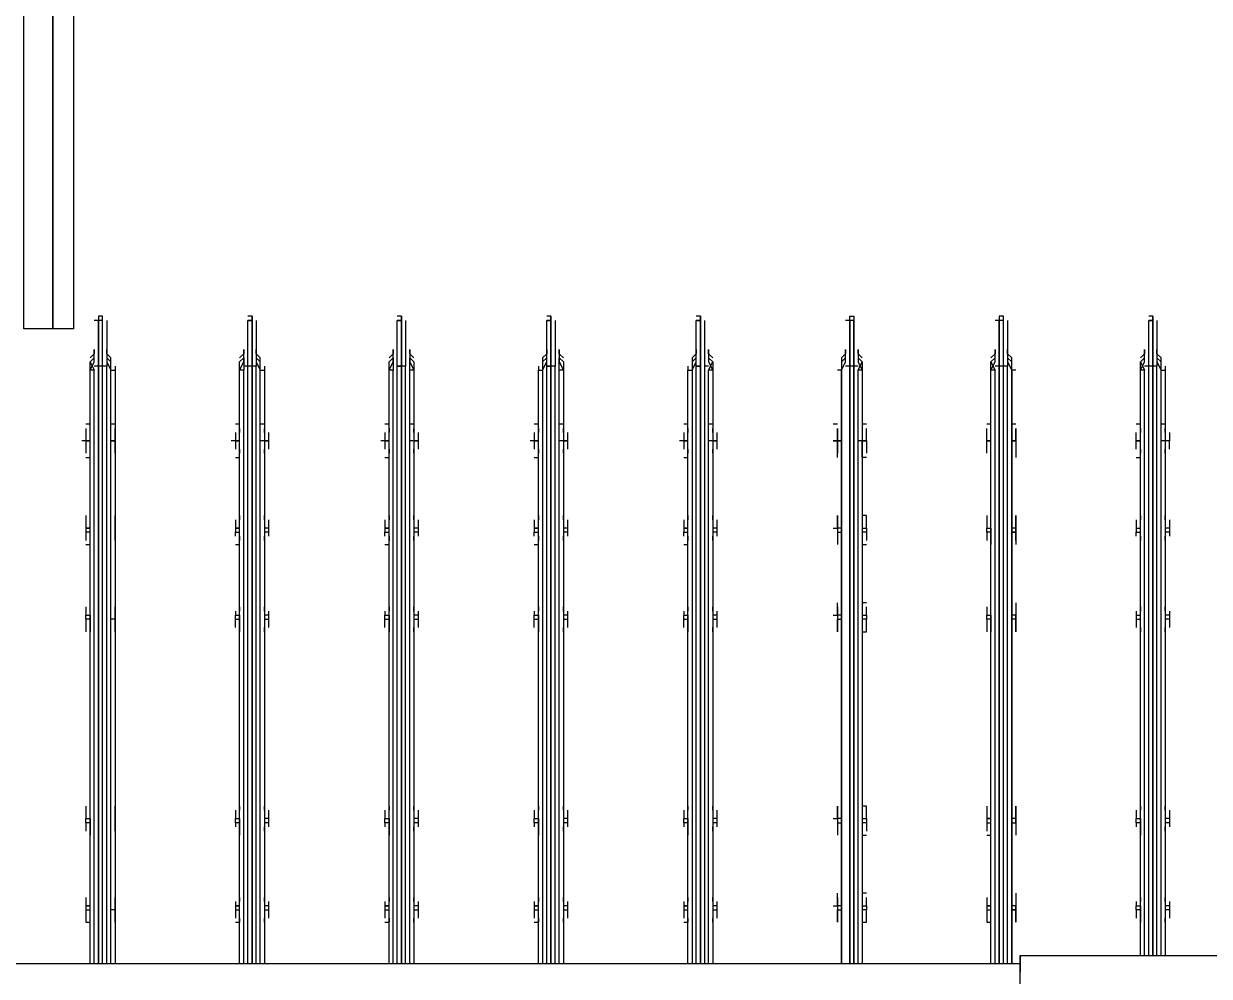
# Model space of a CAD drawing. Header units: metres. Extents: x 530177 to 530565, y 2673484 to 2673812.
# Drawn here: x 530379.0671 to 530379.4621, y 2673646.6431 to 2673646.9605 of the extents above; entities that cross this region are included whole.
import ezdxf

# ---------------------------------------------------------------- set-up
doc = ezdxf.new("R2010")
doc.units = ezdxf.units.M
doc.layers.add('IDT', color=7, linetype='Continuous')

# ---------------------------------------------------------------- blocks, each defined once
blk = doc.blocks.new('IDT')
at = {"layer": 'IDT', "color": 0, "lineweight": 25}
for p, q in [((14.44023, 10.10843), (14.44023, 10.01299)), ((14.44023, 10.01299), (14.44023, 10.01852)), ((14.44023, 10.01575), (15.02116, 10.01575)), ((14.443, 9.81796), (14.443, 10.01575)), ((14.443, 10.01575), (14.443, 9.81796)), ((14.44438, 10.01575), (14.44438, 9.81658)), ((14.44577, 10.01575), (14.44577, 9.81658)), ((14.44715, 9.81658), (14.44715, 10.01575)), ((14.44715, 10.01575), (14.44715, 9.81658)), ((14.44853, 10.01575), (14.44853, 9.81796)), ((14.44992, 10.01575), (14.44992, 9.81796)), ((14.49279, 9.81796), (14.49279, 10.01575)), ((14.49418, 10.01575), (14.49418, 9.81796)), ((14.49556, 9.81658), (14.49556, 10.01575)), ((14.49556, 10.01575), (14.49556, 9.81658)), ((14.49694, 9.81658), (14.49694, 10.01575)), ((14.49694, 10.01575), (14.49694, 9.81658)), ((14.49971, 9.81796), (14.49971, 10.01575)), ((14.49971, 10.01575), (14.49971, 9.81796)), ((14.54259, 9.81796), (14.54259, 10.01575)), ((14.54397, 10.01575), (14.54397, 9.81796)), ((14.54535, 9.81658), (14.54535, 10.01575)), ((14.54674, 10.01575), (14.54674, 9.81658)), ((14.54674, 9.81658), (14.54674, 10.01575)), ((14.54812, 10.01575), (14.54812, 9.81658)), ((14.5495, 9.81796), (14.5495, 10.01575)), ((14.55089, 10.01575), (14.55089, 9.81796)), ((14.59238, 9.81796), (14.59238, 10.01575)), ((14.59376, 10.01575), (14.59376, 9.81796)), ((14.59515, 10.01575), (14.59515, 9.81658)), ((14.59653, 9.81658), (14.59653, 10.01575)), ((14.59653, 10.01575), (14.59653, 9.81658)), ((14.59791, 10.01575), (14.59791, 9.81658)), ((14.5993, 9.81796), (14.5993, 10.01575)), ((14.60068, 10.01575), (14.60068, 9.81796)), ((14.64217, 9.81796), (14.64217, 10.01575)), ((14.64356, 10.01575), (14.64356, 9.81796)), ((14.64494, 10.01575), (14.64494, 9.81658)), ((14.64632, 9.81658), (14.64632, 10.01575)), ((14.64632, 10.01575), (14.64632, 9.81658)), ((14.64771, 10.01575), (14.64771, 9.81658)), ((14.64909, 10.01575), (14.64909, 9.81796)), ((14.65047, 10.01575), (14.65047, 9.81796)), ((14.69197, 9.81796), (14.69197, 10.01575)), ((14.69335, 10.01575), (14.69335, 9.81796)), ((14.69473, 10.01575), (14.69473, 9.81658)), ((14.69612, 10.01575), (14.69612, 9.81658)), ((14.69612, 9.81658), (14.69612, 10.01575)), ((14.6975, 10.01575), (14.6975, 9.81658)), ((14.69888, 10.01575), (14.69888, 9.81796)), ((14.70027, 10.01575), (14.70027, 9.81796)), ((14.74176, 9.81796), (14.74176, 10.01575)), ((14.74314, 10.01575), (14.74314, 9.81796)), ((14.74453, 10.01575), (14.74453, 9.81658)), ((14.74591, 10.01575), (14.74591, 9.81658)), ((14.74729, 9.81658), (14.74729, 10.01575)), ((14.74729, 10.01575), (14.74729, 9.81658)), ((14.74868, 10.01575), (14.74868, 9.81796)), ((14.75006, 10.01575), (14.75006, 9.81796)), ((14.44023, 10.01299), (14.34065, 10.01299)), ((14.39182, 9.81796), (14.39182, 10.01299)), ((14.39321, 10.01299), (14.39321, 9.81796)), ((14.39459, 10.01299), (14.39459, 9.81658)), ((14.39597, 10.01299), (14.39597, 9.81658)), ((14.39597, 9.81658), (14.39597, 10.01299)), ((14.39736, 10.01299), (14.39736, 9.81658)), ((14.39874, 10.01299), (14.39874, 9.81796)), ((14.40012, 10.01299), (14.40012, 9.81796)), ((14.39044, 9.99777), (14.39044, 10.00054)), ((14.39182, 9.99777), (14.39182, 10.00192)), ((14.39182, 10.00192), (14.39182, 10.00054)), ((14.40012, 9.99777), (14.40012, 10.00192)), ((14.40012, 10.00192), (14.40012, 10.00054)), ((14.40151, 9.99777), (14.40151, 10.00054)), ((14.44162, 9.99777), (14.44162, 10.00192)), ((14.44162, 10.00192), (14.44162, 10.00054)), ((14.44162, 10.00054), (14.44162, 9.99777)), ((14.4513, 10.00192), (14.44992, 10.00192)), ((14.44992, 10.00192), (14.44992, 9.99777)), ((14.4513, 10.00054), (14.4513, 10.00192)), ((14.4513, 9.99777), (14.4513, 10.00054)), ((14.49279, 10.00192), (14.49141, 10.00192)), ((14.49141, 10.00192), (14.49141, 10.00054)), ((14.49141, 10.00054), (14.49141, 9.99777)), ((14.49279, 9.99639), (14.49279, 10.00192)), ((14.50109, 9.99777), (14.50109, 10.00192)), ((14.50109, 10.00192), (14.50109, 10.00054)), ((14.50109, 10.00054), (14.50109, 9.99777)), ((14.5412, 9.99777), (14.5412, 10.00054)), ((14.54259, 9.99777), (14.54259, 10.00192)), ((14.54259, 10.00192), (14.54259, 10.00054)), ((14.55227, 10.00192), (14.55089, 10.00192)), ((14.55089, 10.00192), (14.55089, 9.99777)), ((14.55089, 10.00054), (14.55089, 10.00192)), ((14.55227, 9.99777), (14.55227, 10.00054)), ((14.591, 9.99777), (14.591, 10.00054)), ((14.59238, 9.99777), (14.59238, 10.00192)), ((14.59238, 10.00192), (14.59238, 10.00054)), ((14.60206, 10.00192), (14.60068, 10.00192)), ((14.60068, 10.00192), (14.60068, 9.99777)), ((14.60068, 10.00054), (14.60068, 10.00192)), ((14.60206, 9.99777), (14.60206, 10.00054)), ((14.64079, 9.99777), (14.64079, 10.00054)), ((14.64217, 9.99777), (14.64217, 10.00192)), ((14.64217, 10.00192), (14.64217, 10.00054)), ((14.65186, 10.00192), (14.65047, 10.00192)), ((14.65047, 10.00192), (14.65047, 9.99777)), ((14.65047, 10.00054), (14.65047, 10.00192)), ((14.65186, 9.99777), (14.65186, 10.00054)), ((14.69058, 9.99777), (14.69058, 10.00054)), ((14.69197, 9.99777), (14.69197, 10.00192)), ((14.69197, 10.00192), (14.69197, 10.00054)), ((14.70165, 10.00192), (14.70027, 10.00192)), ((14.70027, 10.00192), (14.70027, 9.99777)), ((14.70027, 10.00054), (14.70027, 10.00192)), ((14.70165, 9.99777), (14.70165, 10.00054)), ((14.74176, 9.99777), (14.74176, 10.00192)), ((14.74176, 10.00192), (14.74176, 10.00054)), ((14.74176, 10.00054), (14.74176, 9.99777)), ((14.75144, 10.00192), (14.75006, 10.00192)), ((14.75006, 10.00192), (14.75006, 9.99777)), ((14.75144, 10.00054), (14.75144, 10.00192)), ((14.75144, 9.99777), (14.75144, 10.00054)), ((14.39044, 9.99639), (14.39044, 9.99777)), ((14.39044, 9.99777), (14.39182, 9.99777)), ((14.39044, 9.99501), (14.39044, 9.99639)), ((14.39044, 9.99639), (14.39182, 9.99639)), ((14.39182, 9.99639), (14.39182, 9.99777)), ((14.39182, 9.99224), (14.39182, 9.99639)), ((14.39182, 9.99501), (14.39182, 9.99362)), ((14.40012, 9.99777), (14.40151, 9.99777)), ((14.40012, 9.99639), (14.40012, 9.99777)), ((14.40151, 9.99639), (14.40012, 9.99639)), ((14.40012, 9.99639), (14.40012, 9.99224)), ((14.40151, 9.99639), (14.40012, 9.99639)), ((14.40012, 9.99362), (14.40012, 9.99501)), ((14.40151, 9.99777), (14.40151, 9.99639)), ((14.40151, 9.99501), (14.40151, 9.99639)), ((14.44162, 9.99639), (14.44162, 9.99777)), ((14.44162, 9.99777), (14.443, 9.99777)), ((14.443, 9.99777), (14.44162, 9.99777)), ((14.44162, 9.99777), (14.44162, 9.99639)), ((14.44162, 9.99224), (14.44162, 9.99639)), ((14.44162, 9.99639), (14.443, 9.99639)), ((14.44162, 9.99501), (14.44162, 9.99639)), ((14.44162, 9.99362), (14.44162, 9.99501)), ((14.44992, 9.99777), (14.44992, 9.99639)), ((14.4513, 9.99777), (14.44992, 9.99777)), ((14.4513, 9.99639), (14.44992, 9.99639)), ((14.44992, 9.99639), (14.44992, 9.99224)), ((14.44992, 9.99639), (14.4513, 9.99639)), ((14.4513, 9.99639), (14.4513, 9.99777)), ((14.4513, 9.99501), (14.4513, 9.99639)), ((14.4513, 9.99362), (14.4513, 9.99501)), ((14.49141, 9.99639), (14.49141, 9.99777)), ((14.49141, 9.99777), (14.49279, 9.99777)), ((14.49279, 9.99639), (14.49141, 9.99639)), ((14.49141, 9.99639), (14.49141, 9.99501)), ((14.49141, 9.99501), (14.49141, 9.99362)), ((14.49279, 9.99224), (14.49279, 9.99639)), ((14.50109, 9.99777), (14.49971, 9.99777)), ((14.49971, 9.99639), (14.50109, 9.99639)), ((14.50109, 9.99639), (14.50109, 9.99777)), ((14.50109, 9.99639), (14.50109, 9.99777)), ((14.50109, 9.99639), (14.50109, 9.99224)), ((14.50109, 9.99501), (14.50109, 9.99639)), ((14.50248, 9.99639), (14.50109, 9.99639)), ((14.50109, 9.99362), (14.50109, 9.99501)), ((14.54259, 9.99777), (14.5412, 9.99777)), ((14.5412, 9.99639), (14.5412, 9.99777)), ((14.5412, 9.99501), (14.5412, 9.99639)), ((14.5412, 9.99639), (14.54259, 9.99639)), ((14.54259, 9.99639), (14.54259, 9.99777)), ((14.54259, 9.99224), (14.54259, 9.99639)), ((14.54259, 9.99501), (14.54259, 9.99362)), ((14.55089, 9.99777), (14.55089, 9.99639)), ((14.55227, 9.99777), (14.55089, 9.99777)), ((14.55227, 9.99639), (14.55089, 9.99639)), ((14.55089, 9.99639), (14.55089, 9.99224)), ((14.55089, 9.99639), (14.55227, 9.99639)), ((14.55089, 9.99362), (14.55089, 9.99501)), ((14.55227, 9.99639), (14.55227, 9.99777)), ((14.55227, 9.99501), (14.55227, 9.99639)), ((14.59238, 9.99777), (14.591, 9.99777)), ((14.591, 9.99639), (14.591, 9.99777)), ((14.591, 9.99501), (14.591, 9.99639)), ((14.591, 9.99639), (14.59238, 9.99639)), ((14.59238, 9.99639), (14.59238, 9.99777)), ((14.59238, 9.99224), (14.59238, 9.99639)), ((14.59238, 9.99501), (14.59238, 9.99362)), ((14.60068, 9.99777), (14.60068, 9.99639)), ((14.60206, 9.99777), (14.60068, 9.99777)), ((14.60206, 9.99639), (14.60068, 9.99639)), ((14.60068, 9.99639), (14.60068, 9.99224)), ((14.60068, 9.99639), (14.60206, 9.99639)), ((14.60068, 9.99362), (14.60068, 9.99501)), ((14.60206, 9.99639), (14.60206, 9.99777)), ((14.60206, 9.99501), (14.60206, 9.99639)), ((14.64217, 9.99777), (14.64079, 9.99777)), ((14.64079, 9.99639), (14.64079, 9.99777)), ((14.64079, 9.99501), (14.64079, 9.99639)), ((14.64079, 9.99639), (14.64217, 9.99639)), ((14.64217, 9.99639), (14.64217, 9.99777)), ((14.64217, 9.99224), (14.64217, 9.99639)), ((14.64217, 9.99501), (14.64217, 9.99362)), ((14.65047, 9.99777), (14.65047, 9.99639)), ((14.65186, 9.99777), (14.65047, 9.99777)), ((14.65186, 9.99639), (14.65047, 9.99639)), ((14.65047, 9.99639), (14.65047, 9.99224)), ((14.65047, 9.99639), (14.65186, 9.99639)), ((14.65047, 9.99362), (14.65047, 9.99501)), ((14.65186, 9.99639), (14.65186, 9.99777)), ((14.65186, 9.99501), (14.65186, 9.99639)), ((14.69197, 9.99777), (14.69058, 9.99777)), ((14.69058, 9.99639), (14.69058, 9.99777)), ((14.69058, 9.99501), (14.69058, 9.99639)), ((14.69058, 9.99639), (14.69197, 9.99639)), ((14.69197, 9.99639), (14.69197, 9.99777)), ((14.69197, 9.99224), (14.69197, 9.99639)), ((14.69197, 9.99501), (14.69197, 9.99362)), ((14.70027, 9.99777), (14.70027, 9.99639)), ((14.70165, 9.99777), (14.70027, 9.99777)), ((14.70165, 9.99639), (14.70027, 9.99639)), ((14.70027, 9.99639), (14.70027, 9.99224)), ((14.70027, 9.99639), (14.70165, 9.99639)), ((14.70027, 9.99362), (14.70027, 9.99501)), ((14.70165, 9.99639), (14.70165, 9.99777)), ((14.70165, 9.99501), (14.70165, 9.99639)), ((14.74176, 9.99639), (14.74176, 9.99777)), ((14.74176, 9.99777), (14.74314, 9.99777)), ((14.74176, 9.99777), (14.74176, 9.99639)), ((14.74176, 9.99224), (14.74176, 9.99639)), ((14.74176, 9.99639), (14.74176, 9.99501)), ((14.74176, 9.99501), (14.74176, 9.99362)), ((14.75006, 9.99777), (14.75006, 9.99639)), ((14.75144, 9.99777), (14.75006, 9.99777)), ((14.75144, 9.99639), (14.75006, 9.99639)), ((14.75006, 9.99639), (14.75006, 9.99224)), ((14.75006, 9.99639), (14.75144, 9.99639)), ((14.75144, 9.99639), (14.75144, 9.99777)), ((14.75144, 9.99501), (14.75144, 9.99639)), ((14.75144, 9.99362), (14.75144, 9.99501)), ((14.49141, 9.99224), (14.49279, 9.99224)), ((14.39182, 9.96873), (14.39182, 9.97288)), ((14.39182, 9.97149), (14.39182, 9.97011)), ((14.40012, 9.96873), (14.40012, 9.97288)), ((14.40012, 9.97011), (14.40012, 9.97149)), ((14.44162, 9.96873), (14.44162, 9.97288)), ((14.44162, 9.97011), (14.44162, 9.97149)), ((14.4513, 9.97288), (14.44992, 9.97288)), ((14.44992, 9.97288), (14.44992, 9.96873)), ((14.4513, 9.97011), (14.4513, 9.97149)), ((14.49279, 9.97288), (14.49141, 9.97288)), ((14.49141, 9.97011), (14.49141, 9.97149)), ((14.49279, 9.96734), (14.49279, 9.97288)), ((14.50109, 9.96873), (14.50109, 9.97288)), ((14.50109, 9.97011), (14.50109, 9.97149)), ((14.54259, 9.96734), (14.54259, 9.97288)), ((14.54259, 9.97149), (14.54259, 9.97011)), ((14.55089, 9.96734), (14.55089, 9.97288)), ((14.55089, 9.97011), (14.55089, 9.97149)), ((14.59238, 9.96734), (14.59238, 9.97288)), ((14.59238, 9.97149), (14.59238, 9.97011)), ((14.60068, 9.96734), (14.60068, 9.97288)), ((14.60068, 9.97011), (14.60068, 9.97149)), ((14.64217, 9.96734), (14.64217, 9.97288)), ((14.64217, 9.97149), (14.64217, 9.97011)), ((14.65047, 9.96734), (14.65047, 9.97288)), ((14.65047, 9.97011), (14.65047, 9.97149)), ((14.69197, 9.96734), (14.69197, 9.97288)), ((14.69197, 9.97149), (14.69197, 9.97011)), ((14.70027, 9.96734), (14.70027, 9.97288)), ((14.70027, 9.97011), (14.70027, 9.97149)), ((14.74176, 9.96734), (14.74176, 9.97288)), ((14.74176, 9.97149), (14.74176, 9.97011)), ((14.75006, 9.96734), (14.75006, 9.97288)), ((14.75144, 9.97011), (14.75144, 9.97149)), ((14.39044, 9.96873), (14.39044, 9.97011)), ((14.39044, 9.96734), (14.39044, 9.96873)), ((14.39044, 9.96873), (14.39182, 9.96873)), ((14.39044, 9.96458), (14.39044, 9.96734)), ((14.39044, 9.96734), (14.39182, 9.96734)), ((14.39182, 9.96734), (14.39182, 9.96873)), ((14.39182, 9.96319), (14.39182, 9.96734)), ((14.40012, 9.96873), (14.40151, 9.96873)), ((14.40012, 9.96734), (14.40012, 9.96873)), ((14.40151, 9.96734), (14.40012, 9.96734)), ((14.40012, 9.96734), (14.40012, 9.96319)), ((14.40151, 9.96734), (14.40012, 9.96734)), ((14.40151, 9.96873), (14.40151, 9.97011)), ((14.40151, 9.96873), (14.40151, 9.96734)), ((14.40151, 9.96458), (14.40151, 9.96734)), ((14.44162, 9.96873), (14.44162, 9.97011)), ((14.443, 9.96873), (14.44162, 9.96873)), ((14.44162, 9.96873), (14.44162, 9.96734)), ((14.44162, 9.96734), (14.44162, 9.96873)), ((14.44162, 9.96734), (14.44162, 9.96458)), ((14.44162, 9.96319), (14.44162, 9.96734)), ((14.44162, 9.96734), (14.443, 9.96734)), ((14.44992, 9.96873), (14.44992, 9.96734)), ((14.4513, 9.96873), (14.44992, 9.96873)), ((14.4513, 9.96734), (14.44992, 9.96734)), ((14.44992, 9.96734), (14.44992, 9.96319)), ((14.44992, 9.96734), (14.4513, 9.96734)), ((14.4513, 9.96873), (14.4513, 9.97011)), ((14.4513, 9.96734), (14.4513, 9.96873)), ((14.4513, 9.96458), (14.4513, 9.96734)), ((14.49141, 9.96873), (14.49141, 9.97011)), ((14.49141, 9.96734), (14.49141, 9.96873)), ((14.49141, 9.96873), (14.49279, 9.96873)), ((14.49279, 9.96734), (14.49141, 9.96734)), ((14.49141, 9.96734), (14.49141, 9.96458)), ((14.49279, 9.96319), (14.49279, 9.96734)), ((14.50109, 9.96873), (14.49971, 9.96873)), ((14.49971, 9.96734), (14.50109, 9.96734)), ((14.50109, 9.96873), (14.50109, 9.97011)), ((14.50109, 9.96734), (14.50109, 9.96873)), ((14.50109, 9.96734), (14.50109, 9.96873)), ((14.50109, 9.96458), (14.50109, 9.96734)), ((14.50109, 9.96734), (14.50109, 9.96319)), ((14.50248, 9.96734), (14.50109, 9.96734)), ((14.5412, 9.96873), (14.5412, 9.97011)), ((14.5412, 9.96734), (14.5412, 9.96873)), ((14.5412, 9.96873), (14.54259, 9.96873)), ((14.5412, 9.96458), (14.5412, 9.96734)), ((14.5412, 9.96734), (14.54259, 9.96734)), ((14.54259, 9.96319), (14.54259, 9.96734)), ((14.55089, 9.96873), (14.55227, 9.96873)), ((14.55227, 9.96734), (14.55089, 9.96734)), ((14.55089, 9.96734), (14.55089, 9.96319)), ((14.55227, 9.96734), (14.55089, 9.96734)), ((14.55227, 9.96873), (14.55227, 9.97011)), ((14.55227, 9.96873), (14.55227, 9.96734)), ((14.55227, 9.96458), (14.55227, 9.96734)), ((14.591, 9.96873), (14.591, 9.97011)), ((14.591, 9.96734), (14.591, 9.96873)), ((14.591, 9.96873), (14.59238, 9.96873)), ((14.591, 9.96458), (14.591, 9.96734)), ((14.591, 9.96734), (14.59238, 9.96734)), ((14.59238, 9.96319), (14.59238, 9.96734)), ((14.60068, 9.96873), (14.60206, 9.96873)), ((14.60206, 9.96734), (14.60068, 9.96734)), ((14.60068, 9.96734), (14.60068, 9.96319)), ((14.60206, 9.96734), (14.60068, 9.96734)), ((14.60206, 9.96873), (14.60206, 9.97011)), ((14.60206, 9.96873), (14.60206, 9.96734)), ((14.60206, 9.96458), (14.60206, 9.96734)), ((14.64079, 9.96873), (14.64079, 9.97011)), ((14.64079, 9.96734), (14.64079, 9.96873)), ((14.64079, 9.96873), (14.64217, 9.96873)), ((14.64079, 9.96458), (14.64079, 9.96734)), ((14.64079, 9.96734), (14.64217, 9.96734)), ((14.64217, 9.96319), (14.64217, 9.96734)), ((14.65047, 9.96873), (14.65186, 9.96873)), ((14.65186, 9.96734), (14.65047, 9.96734)), ((14.65047, 9.96734), (14.65047, 9.96319)), ((14.65186, 9.96734), (14.65047, 9.96734)), ((14.65186, 9.96873), (14.65186, 9.97011)), ((14.65186, 9.96873), (14.65186, 9.96734)), ((14.65186, 9.96458), (14.65186, 9.96734)), ((14.69058, 9.96873), (14.69058, 9.97011)), ((14.69058, 9.96734), (14.69058, 9.96873)), ((14.69058, 9.96873), (14.69197, 9.96873)), ((14.69058, 9.96458), (14.69058, 9.96734)), ((14.69058, 9.96734), (14.69197, 9.96734)), ((14.69197, 9.96319), (14.69197, 9.96734)), ((14.70027, 9.96873), (14.70165, 9.96873)), ((14.70165, 9.96734), (14.70027, 9.96734)), ((14.70027, 9.96734), (14.70027, 9.96319)), ((14.70165, 9.96734), (14.70027, 9.96734)), ((14.70165, 9.96873), (14.70165, 9.97011)), ((14.70165, 9.96873), (14.70165, 9.96734)), ((14.70165, 9.96458), (14.70165, 9.96734)), ((14.74176, 9.97011), (14.74176, 9.96873)), ((14.74176, 9.96873), (14.74176, 9.96458)), ((14.74176, 9.96319), (14.74176, 9.96734)), ((14.75006, 9.96873), (14.75144, 9.96873)), ((14.75144, 9.96734), (14.75006, 9.96734)), ((14.75006, 9.96734), (14.75006, 9.96319)), ((14.75144, 9.96734), (14.75006, 9.96734)), ((14.75144, 9.96873), (14.75144, 9.97011)), ((14.75144, 9.96873), (14.75144, 9.96734)), ((14.75144, 9.96458), (14.75144, 9.96734)), ((14.39182, 9.96458), (14.39182, 9.96319)), ((14.40012, 9.96319), (14.40012, 9.96458)), ((14.44162, 9.96458), (14.44162, 9.96319)), ((14.4513, 9.96319), (14.4513, 9.96458)), ((14.49141, 9.96458), (14.49141, 9.96319)), ((14.49141, 9.96319), (14.49279, 9.96319)), ((14.50109, 9.96319), (14.50109, 9.96458)), ((14.54259, 9.96458), (14.54259, 9.96319)), ((14.55089, 9.96319), (14.55089, 9.96458)), ((14.59238, 9.96458), (14.59238, 9.96319)), ((14.60068, 9.96319), (14.60068, 9.96458)), ((14.64217, 9.96458), (14.64217, 9.96319)), ((14.65047, 9.96319), (14.65047, 9.96458)), ((14.69197, 9.96458), (14.69197, 9.96319)), ((14.70027, 9.96319), (14.70027, 9.96458)), ((14.74176, 9.96458), (14.74176, 9.96319)), ((14.75144, 9.96319), (14.75144, 9.96458)), ((14.39044, 9.90095), (14.39044, 9.90372)), ((14.39182, 9.90095), (14.39182, 9.9051)), ((14.39182, 9.9051), (14.39182, 9.90372)), ((14.40012, 9.90372), (14.40012, 9.9051)), ((14.40012, 9.9051), (14.40012, 9.90095)), ((14.40151, 9.90095), (14.40151, 9.90372)), ((14.44162, 9.90095), (14.44162, 9.9051)), ((14.44162, 9.9051), (14.44162, 9.90372)), ((14.44162, 9.90372), (14.44162, 9.89957)), ((14.44992, 9.90095), (14.44992, 9.9051)), ((14.4513, 9.90372), (14.4513, 9.9051)), ((14.4513, 9.90095), (14.4513, 9.90372)), ((14.49279, 9.9051), (14.49141, 9.9051)), ((14.49141, 9.9051), (14.49141, 9.90372)), ((14.49141, 9.90372), (14.49141, 9.90095)), ((14.49279, 9.90095), (14.49279, 9.9051)), ((14.50109, 9.90095), (14.50109, 9.9051)), ((14.50109, 9.9051), (14.50109, 9.90372)), ((14.50109, 9.90372), (14.50109, 9.90095)), ((14.5412, 9.90095), (14.5412, 9.90372)), ((14.54259, 9.90095), (14.54259, 9.9051)), ((14.54259, 9.9051), (14.54259, 9.90372)), ((14.55089, 9.90095), (14.55089, 9.9051)), ((14.55089, 9.9051), (14.55089, 9.90372)), ((14.55227, 9.90372), (14.55227, 9.90095)), ((14.591, 9.90095), (14.591, 9.90372)), ((14.59238, 9.90095), (14.59238, 9.9051)), ((14.59238, 9.9051), (14.59238, 9.90372)), ((14.60068, 9.90095), (14.60068, 9.9051)), ((14.60068, 9.9051), (14.60068, 9.90372)), ((14.60206, 9.90372), (14.60206, 9.90095)), ((14.64079, 9.90095), (14.64079, 9.90372)), ((14.64217, 9.90095), (14.64217, 9.9051)), ((14.64217, 9.9051), (14.64217, 9.90372)), ((14.65047, 9.90095), (14.65047, 9.9051)), ((14.65047, 9.9051), (14.65047, 9.90372)), ((14.65186, 9.90372), (14.65186, 9.90095)), ((14.69058, 9.90095), (14.69058, 9.90372)), ((14.69197, 9.90095), (14.69197, 9.9051)), ((14.69197, 9.9051), (14.69197, 9.90372)), ((14.70027, 9.90095), (14.70027, 9.9051)), ((14.70027, 9.9051), (14.70027, 9.90372)), ((14.70165, 9.90372), (14.70165, 9.90095)), ((14.74176, 9.90095), (14.74176, 9.9051)), ((14.74176, 9.9051), (14.74176, 9.90372)), ((14.74176, 9.90372), (14.74176, 9.90095)), ((14.75006, 9.90095), (14.75006, 9.9051)), ((14.75144, 9.90372), (14.75144, 9.9051)), ((14.75144, 9.90095), (14.75144, 9.90372)), ((14.39044, 9.89957), (14.39044, 9.90095)), ((14.39044, 9.90095), (14.39182, 9.90095)), ((14.39044, 9.89819), (14.39044, 9.89957)), ((14.39044, 9.89957), (14.39182, 9.89957)), ((14.39182, 9.89957), (14.39182, 9.90095)), ((14.39182, 9.89542), (14.39182, 9.89957)), ((14.40012, 9.90095), (14.40012, 9.89957)), ((14.40151, 9.90095), (14.40012, 9.90095)), ((14.40012, 9.89957), (14.40012, 9.89542)), ((14.40151, 9.89957), (14.40012, 9.89957)), ((14.40151, 9.89957), (14.40151, 9.90095)), ((14.40151, 9.89819), (14.40151, 9.89957)), ((14.44162, 9.89957), (14.44162, 9.90095)), ((14.44162, 9.90095), (14.443, 9.90095)), ((14.44162, 9.89542), (14.44162, 9.89957)), ((14.44162, 9.89957), (14.443, 9.89957)), ((14.44162, 9.89819), (14.44162, 9.89957)), ((14.44992, 9.89957), (14.44992, 9.90095)), ((14.44992, 9.90095), (14.4513, 9.90095)), ((14.4513, 9.89957), (14.44992, 9.89957)), ((14.44992, 9.89957), (14.44992, 9.89542)), ((14.4513, 9.89957), (14.44992, 9.89957)), ((14.4513, 9.90095), (14.4513, 9.89957)), ((14.4513, 9.89819), (14.4513, 9.89957)), ((14.49141, 9.89957), (14.49141, 9.90095)), ((14.49141, 9.90095), (14.49279, 9.90095)), ((14.49279, 9.89957), (14.49141, 9.89957)), ((14.49141, 9.89957), (14.49141, 9.89819)), ((14.49279, 9.89542), (14.49279, 9.90095)), ((14.50109, 9.90095), (14.49971, 9.90095)), ((14.49971, 9.89957), (14.50109, 9.89957)), ((14.50109, 9.89957), (14.50109, 9.90095)), ((14.50109, 9.89957), (14.50109, 9.90095)), ((14.50109, 9.89957), (14.50109, 9.89542)), ((14.50109, 9.89819), (14.50109, 9.89957)), ((14.50248, 9.89957), (14.50109, 9.89957)), ((14.54259, 9.90095), (14.5412, 9.90095)), ((14.5412, 9.89957), (14.5412, 9.90095)), ((14.5412, 9.89819), (14.5412, 9.89957)), ((14.5412, 9.89957), (14.54259, 9.89957)), ((14.54259, 9.89957), (14.54259, 9.90095)), ((14.54259, 9.89542), (14.54259, 9.89957)), ((14.55089, 9.89957), (14.55089, 9.90095)), ((14.55227, 9.90095), (14.55089, 9.90095)), ((14.55227, 9.89957), (14.55089, 9.89957)), ((14.55089, 9.89957), (14.55089, 9.89542)), ((14.55227, 9.89957), (14.55089, 9.89957)), ((14.55227, 9.90095), (14.55227, 9.89957)), ((14.55227, 9.89819), (14.55227, 9.89957)), ((14.59238, 9.90095), (14.591, 9.90095)), ((14.591, 9.89957), (14.591, 9.90095)), ((14.591, 9.89819), (14.591, 9.89957)), ((14.591, 9.89957), (14.59238, 9.89957)), ((14.59238, 9.89957), (14.59238, 9.90095)), ((14.59238, 9.89542), (14.59238, 9.89957)), ((14.60068, 9.89957), (14.60068, 9.90095)), ((14.60206, 9.90095), (14.60068, 9.90095)), ((14.60206, 9.89957), (14.60068, 9.89957)), ((14.60068, 9.89957), (14.60068, 9.89542)), ((14.60206, 9.89957), (14.60068, 9.89957)), ((14.60206, 9.90095), (14.60206, 9.89957)), ((14.60206, 9.89819), (14.60206, 9.89957)), ((14.64217, 9.90095), (14.64079, 9.90095)), ((14.64079, 9.89957), (14.64079, 9.90095)), ((14.64079, 9.89819), (14.64079, 9.89957)), ((14.64079, 9.89957), (14.64217, 9.89957)), ((14.64217, 9.89957), (14.64217, 9.90095)), ((14.64217, 9.89542), (14.64217, 9.89957)), ((14.65047, 9.89957), (14.65047, 9.90095)), ((14.65186, 9.90095), (14.65047, 9.90095)), ((14.65186, 9.89957), (14.65047, 9.89957)), ((14.65047, 9.89957), (14.65047, 9.89542)), ((14.65186, 9.89957), (14.65047, 9.89957)), ((14.65186, 9.90095), (14.65186, 9.89957)), ((14.65186, 9.89819), (14.65186, 9.89957)), ((14.69197, 9.90095), (14.69058, 9.90095)), ((14.69058, 9.89957), (14.69058, 9.90095)), ((14.69058, 9.89819), (14.69058, 9.89957)), ((14.69058, 9.89957), (14.69197, 9.89957)), ((14.69197, 9.89957), (14.69197, 9.90095)), ((14.69197, 9.89542), (14.69197, 9.89957)), ((14.70027, 9.89957), (14.70027, 9.90095)), ((14.70165, 9.90095), (14.70027, 9.90095)), ((14.70165, 9.89957), (14.70027, 9.89957)), ((14.70027, 9.89957), (14.70027, 9.89542)), ((14.70165, 9.89957), (14.70027, 9.89957)), ((14.70165, 9.90095), (14.70165, 9.89957)), ((14.70165, 9.89819), (14.70165, 9.89957)), ((14.74176, 9.89957), (14.74176, 9.90095)), ((14.74176, 9.90095), (14.74314, 9.90095)), ((14.74176, 9.90095), (14.74176, 9.89957)), ((14.74176, 9.89542), (14.74176, 9.89957)), ((14.74176, 9.89957), (14.74176, 9.89819)), ((14.75006, 9.89957), (14.75006, 9.90095)), ((14.75006, 9.90095), (14.75144, 9.90095)), ((14.75144, 9.89957), (14.75006, 9.89957)), ((14.75006, 9.89957), (14.75006, 9.89542)), ((14.75144, 9.89957), (14.75006, 9.89957)), ((14.75144, 9.90095), (14.75144, 9.89957)), ((14.75144, 9.89819), (14.75144, 9.89957)), ((14.39182, 9.89819), (14.39182, 9.8968)), ((14.40012, 9.8968), (14.40012, 9.89819)), ((14.44162, 9.8968), (14.44162, 9.89819)), ((14.4513, 9.8968), (14.4513, 9.89819)), ((14.49141, 9.89819), (14.49141, 9.8968)), ((14.49141, 9.89542), (14.49279, 9.89542)), ((14.50109, 9.8968), (14.50109, 9.89819)), ((14.54259, 9.89819), (14.54259, 9.8968)), ((14.55089, 9.8968), (14.55089, 9.89819)), ((14.59238, 9.89819), (14.59238, 9.8968)), ((14.60068, 9.8968), (14.60068, 9.89819)), ((14.64217, 9.89819), (14.64217, 9.8968)), ((14.65047, 9.8968), (14.65047, 9.89819)), ((14.69197, 9.89819), (14.69197, 9.8968)), ((14.70027, 9.8968), (14.70027, 9.89819)), ((14.74176, 9.89819), (14.74176, 9.8968)), ((14.75144, 9.8968), (14.75144, 9.89819)), ((14.39182, 9.87191), (14.39182, 9.87606)), ((14.40012, 9.87606), (14.40012, 9.87191)), ((14.44162, 9.87191), (14.44162, 9.87606)), ((14.44992, 9.87052), (14.44992, 9.87606)), ((14.49279, 9.87606), (14.49141, 9.87606)), ((14.49279, 9.87191), (14.49279, 9.87606)), ((14.50109, 9.87191), (14.50109, 9.87606)), ((14.54259, 9.87191), (14.54259, 9.87606)), ((14.55227, 9.87606), (14.55089, 9.87606)), ((14.55089, 9.87606), (14.55089, 9.87191)), ((14.59238, 9.87191), (14.59238, 9.87606)), ((14.60206, 9.87606), (14.60068, 9.87606)), ((14.60068, 9.87606), (14.60068, 9.87191)), ((14.64217, 9.87191), (14.64217, 9.87606)), ((14.65186, 9.87606), (14.65047, 9.87606)), ((14.65047, 9.87606), (14.65047, 9.87191)), ((14.69197, 9.87191), (14.69197, 9.87606)), ((14.70165, 9.87606), (14.70027, 9.87606)), ((14.70027, 9.87606), (14.70027, 9.87191)), ((14.74176, 9.87191), (14.74176, 9.87606)), ((14.75144, 9.87606), (14.75006, 9.87606)), ((14.75006, 9.87606), (14.75006, 9.87191)), ((14.39044, 9.87191), (14.39044, 9.87329)), ((14.39044, 9.87052), (14.39044, 9.87191)), ((14.39044, 9.87191), (14.39182, 9.87191)), ((14.39182, 9.87467), (14.39182, 9.87329)), ((14.39182, 9.87052), (14.39182, 9.87191)), ((14.40012, 9.87329), (14.40012, 9.87467)), ((14.40012, 9.87191), (14.40012, 9.87052)), ((14.40151, 9.87191), (14.40012, 9.87191)), ((14.40151, 9.87329), (14.40151, 9.87191)), ((14.40151, 9.87052), (14.40151, 9.87191)), ((14.44162, 9.87467), (14.44162, 9.87329)), ((14.44162, 9.87329), (14.44162, 9.87191)), ((14.44162, 9.87052), (14.44162, 9.87191)), ((14.44162, 9.87191), (14.443, 9.87191)), ((14.443, 9.87191), (14.44162, 9.87191)), ((14.44162, 9.87191), (14.44162, 9.87052)), ((14.44992, 9.87191), (14.4513, 9.87191)), ((14.4513, 9.87329), (14.4513, 9.87467)), ((14.4513, 9.87191), (14.4513, 9.87329)), ((14.4513, 9.87191), (14.4513, 9.87052)), ((14.49141, 9.87329), (14.49141, 9.87467)), ((14.49141, 9.87191), (14.49141, 9.87329)), ((14.49141, 9.87052), (14.49141, 9.87191)), ((14.49141, 9.87191), (14.49279, 9.87191)), ((14.49279, 9.87052), (14.49279, 9.87191)), ((14.50109, 9.87191), (14.49971, 9.87191)), ((14.50109, 9.87329), (14.50109, 9.87467)), ((14.50109, 9.87191), (14.50109, 9.87329)), ((14.50109, 9.87052), (14.50109, 9.87191)), ((14.50109, 9.87052), (14.50109, 9.87191)), ((14.5412, 9.87191), (14.5412, 9.87329)), ((14.5412, 9.87052), (14.5412, 9.87191)), ((14.5412, 9.87191), (14.54259, 9.87191)), ((14.54259, 9.87467), (14.54259, 9.87329)), ((14.54259, 9.87052), (14.54259, 9.87191)), ((14.55089, 9.87329), (14.55089, 9.87467)), ((14.55089, 9.87191), (14.55089, 9.87052)), ((14.55227, 9.87191), (14.55089, 9.87191)), ((14.55227, 9.87329), (14.55227, 9.87191)), ((14.55227, 9.87052), (14.55227, 9.87191)), ((14.591, 9.87191), (14.591, 9.87329)), ((14.591, 9.87052), (14.591, 9.87191)), ((14.591, 9.87191), (14.59238, 9.87191)), ((14.59238, 9.87467), (14.59238, 9.87329)), ((14.59238, 9.87052), (14.59238, 9.87191)), ((14.60068, 9.87329), (14.60068, 9.87467)), ((14.60068, 9.87191), (14.60068, 9.87052)), ((14.60206, 9.87191), (14.60068, 9.87191)), ((14.60206, 9.87329), (14.60206, 9.87191)), ((14.60206, 9.87052), (14.60206, 9.87191)), ((14.64079, 9.87191), (14.64079, 9.87329)), ((14.64079, 9.87052), (14.64079, 9.87191)), ((14.64079, 9.87191), (14.64217, 9.87191)), ((14.64217, 9.87467), (14.64217, 9.87329)), ((14.64217, 9.87052), (14.64217, 9.87191)), ((14.65047, 9.87329), (14.65047, 9.87467)), ((14.65047, 9.87191), (14.65047, 9.87052)), ((14.65186, 9.87191), (14.65047, 9.87191)), ((14.65186, 9.87329), (14.65186, 9.87191)), ((14.65186, 9.87052), (14.65186, 9.87191)), ((14.69058, 9.87191), (14.69058, 9.87329)), ((14.69058, 9.87052), (14.69058, 9.87191)), ((14.69058, 9.87191), (14.69197, 9.87191)), ((14.69197, 9.87467), (14.69197, 9.87329)), ((14.69197, 9.87052), (14.69197, 9.87191)), ((14.70027, 9.87329), (14.70027, 9.87467)), ((14.70027, 9.87191), (14.70027, 9.87052)), ((14.70165, 9.87191), (14.70027, 9.87191)), ((14.70165, 9.87329), (14.70165, 9.87191)), ((14.70165, 9.87052), (14.70165, 9.87191)), ((14.74176, 9.87467), (14.74176, 9.87329)), ((14.74176, 9.87329), (14.74176, 9.87191)), ((14.74176, 9.87191), (14.74176, 9.87052)), ((14.74176, 9.87052), (14.74176, 9.87191)), ((14.75006, 9.87191), (14.75006, 9.87052)), ((14.75006, 9.87191), (14.75144, 9.87191)), ((14.75144, 9.87329), (14.75144, 9.87467)), ((14.75144, 9.87191), (14.75144, 9.87329)), ((14.75144, 9.87052), (14.75144, 9.87191)), ((14.39044, 9.86776), (14.39044, 9.87052)), ((14.39044, 9.87052), (14.39182, 9.87052)), ((14.39182, 9.86637), (14.39182, 9.87052)), ((14.39182, 9.86776), (14.39182, 9.86637)), ((14.40012, 9.87052), (14.40012, 9.86637)), ((14.40151, 9.87052), (14.40012, 9.87052)), ((14.40012, 9.86637), (14.40012, 9.86776)), ((14.40151, 9.86776), (14.40151, 9.87052)), ((14.44162, 9.87052), (14.44162, 9.86776)), ((14.44162, 9.86637), (14.44162, 9.87052)), ((14.44162, 9.87052), (14.443, 9.87052)), ((14.44162, 9.86776), (14.44162, 9.86637)), ((14.4513, 9.87052), (14.44992, 9.87052)), ((14.44992, 9.87052), (14.44992, 9.86637)), ((14.4513, 9.87052), (14.44992, 9.87052)), ((14.4513, 9.86776), (14.4513, 9.87052)), ((14.4513, 9.86637), (14.4513, 9.86776)), ((14.49279, 9.87052), (14.49141, 9.87052)), ((14.49141, 9.87052), (14.49141, 9.86776)), ((14.49141, 9.86776), (14.49141, 9.86637)), ((14.49279, 9.86637), (14.49279, 9.87052)), ((14.49971, 9.87052), (14.50109, 9.87052)), ((14.50109, 9.87052), (14.50109, 9.86637)), ((14.50109, 9.86776), (14.50109, 9.87052)), ((14.50248, 9.87052), (14.50109, 9.87052)), ((14.50109, 9.86637), (14.50109, 9.86776)), ((14.5412, 9.86776), (14.5412, 9.87052)), ((14.5412, 9.87052), (14.54259, 9.87052)), ((14.54259, 9.86637), (14.54259, 9.87052)), ((14.54259, 9.86776), (14.54259, 9.86637)), ((14.55227, 9.87052), (14.55089, 9.87052)), ((14.55089, 9.87052), (14.55089, 9.86637)), ((14.55089, 9.87052), (14.55227, 9.87052)), ((14.55089, 9.86637), (14.55089, 9.86776)), ((14.55227, 9.86776), (14.55227, 9.87052)), ((14.591, 9.86776), (14.591, 9.87052)), ((14.591, 9.87052), (14.59238, 9.87052)), ((14.59238, 9.86637), (14.59238, 9.87052)), ((14.59238, 9.86776), (14.59238, 9.86637)), ((14.60206, 9.87052), (14.60068, 9.87052)), ((14.60068, 9.87052), (14.60068, 9.86637)), ((14.60068, 9.87052), (14.60206, 9.87052)), ((14.60068, 9.86637), (14.60068, 9.86776)), ((14.60206, 9.86776), (14.60206, 9.87052)), ((14.64079, 9.86776), (14.64079, 9.87052)), ((14.64079, 9.87052), (14.64217, 9.87052)), ((14.64217, 9.86637), (14.64217, 9.87052)), ((14.64217, 9.86776), (14.64217, 9.86637)), ((14.65186, 9.87052), (14.65047, 9.87052)), ((14.65047, 9.87052), (14.65047, 9.86637)), ((14.65047, 9.87052), (14.65186, 9.87052)), ((14.65047, 9.86637), (14.65047, 9.86776)), ((14.65186, 9.86776), (14.65186, 9.87052)), ((14.69058, 9.86776), (14.69058, 9.87052)), ((14.69058, 9.87052), (14.69197, 9.87052)), ((14.69197, 9.86637), (14.69197, 9.87052)), ((14.69197, 9.86776), (14.69197, 9.86637)), ((14.70165, 9.87052), (14.70027, 9.87052)), ((14.70027, 9.87052), (14.70027, 9.86637)), ((14.70027, 9.87052), (14.70165, 9.87052)), ((14.70027, 9.86637), (14.70027, 9.86776)), ((14.70165, 9.86776), (14.70165, 9.87052)), ((14.74176, 9.87052), (14.74176, 9.86776)), ((14.74176, 9.86637), (14.74176, 9.87052)), ((14.74176, 9.86776), (14.74176, 9.86637)), ((14.75144, 9.87052), (14.75006, 9.87052)), ((14.75006, 9.87052), (14.75006, 9.86637)), ((14.75006, 9.87052), (14.75144, 9.87052)), ((14.75144, 9.86776), (14.75144, 9.87052)), ((14.75144, 9.86637), (14.75144, 9.86776)), ((14.49141, 9.86637), (14.49279, 9.86637)), ((14.39044, 9.84424), (14.39044, 9.84148)), ((14.39182, 9.84148), (14.39182, 9.84701)), ((14.39182, 9.84563), (14.39182, 9.84424)), ((14.40151, 9.84701), (14.40012, 9.84701)), ((14.40012, 9.84701), (14.40012, 9.84148)), ((14.40012, 9.84424), (14.40012, 9.84563)), ((14.40151, 9.84424), (14.40151, 9.84148)), ((14.44162, 9.84148), (14.44162, 9.84701)), ((14.44162, 9.84424), (14.44162, 9.84563)), ((14.44162, 9.84148), (14.44162, 9.84424)), ((14.44992, 9.84701), (14.44992, 9.84148)), ((14.4513, 9.84563), (14.4513, 9.84424)), ((14.4513, 9.84424), (14.4513, 9.84148)), ((14.49141, 9.84701), (14.49279, 9.84701)), ((14.49141, 9.84424), (14.49141, 9.84563)), ((14.49141, 9.84148), (14.49141, 9.84424)), ((14.49279, 9.84701), (14.49279, 9.84148)), ((14.50109, 9.84701), (14.50109, 9.84148)), ((14.50109, 9.84424), (14.50109, 9.84563)), ((14.50109, 9.84148), (14.50109, 9.84424)), ((14.5412, 9.84148), (14.5412, 9.84424)), ((14.54259, 9.84148), (14.54259, 9.84701)), ((14.54259, 9.84563), (14.54259, 9.84424)), ((14.55227, 9.84701), (14.55089, 9.84701)), ((14.55089, 9.84701), (14.55089, 9.84148)), ((14.55089, 9.84424), (14.55089, 9.84563)), ((14.55227, 9.84148), (14.55227, 9.84424)), ((14.591, 9.84148), (14.591, 9.84424)), ((14.59238, 9.84148), (14.59238, 9.84701)), ((14.59238, 9.84563), (14.59238, 9.84424)), ((14.60206, 9.84701), (14.60068, 9.84701)), ((14.60068, 9.84701), (14.60068, 9.84148)), ((14.60068, 9.84424), (14.60068, 9.84563)), ((14.60206, 9.84148), (14.60206, 9.84424)), ((14.64079, 9.84148), (14.64079, 9.84424)), ((14.64217, 9.84148), (14.64217, 9.84701)), ((14.64217, 9.84563), (14.64217, 9.84424)), ((14.65186, 9.84701), (14.65047, 9.84701)), ((14.65047, 9.84701), (14.65047, 9.84148)), ((14.65047, 9.84424), (14.65047, 9.84563)), ((14.65186, 9.84148), (14.65186, 9.84424)), ((14.69058, 9.84148), (14.69058, 9.84424)), ((14.69197, 9.84148), (14.69197, 9.84701)), ((14.69197, 9.84563), (14.69197, 9.84424)), ((14.70165, 9.84701), (14.70027, 9.84701)), ((14.70027, 9.84701), (14.70027, 9.84148)), ((14.70027, 9.84424), (14.70027, 9.84563)), ((14.70165, 9.84148), (14.70165, 9.84424)), ((14.74176, 9.84148), (14.74176, 9.84701)), ((14.74176, 9.84563), (14.74176, 9.84424)), ((14.74176, 9.84424), (14.74176, 9.84148)), ((14.75144, 9.84701), (14.75006, 9.84701)), ((14.75006, 9.84701), (14.75006, 9.84148)), ((14.75144, 9.84424), (14.75144, 9.84563)), ((14.75144, 9.84148), (14.75144, 9.84424)), ((14.39044, 9.83871), (14.39044, 9.84148)), ((14.39044, 9.84148), (14.39182, 9.84148)), ((14.39044, 9.84148), (14.39182, 9.84148)), ((14.39182, 9.83733), (14.39182, 9.84148)), ((14.39182, 9.84148), (14.39321, 9.84148)), ((14.40012, 9.84148), (14.40012, 9.83733)), ((14.40151, 9.84148), (14.40012, 9.84148)), ((14.40012, 9.84148), (14.40151, 9.84148)), ((14.40151, 9.84148), (14.40012, 9.84148)), ((14.40012, 9.84148), (14.40151, 9.84148)), ((14.40151, 9.84148), (14.40151, 9.83871)), ((14.443, 9.84148), (14.44162, 9.84148)), ((14.44162, 9.84148), (14.44162, 9.83871)), ((14.44162, 9.83733), (14.44162, 9.84148)), ((14.44162, 9.84148), (14.443, 9.84148)), ((14.443, 9.84148), (14.44162, 9.84148)), ((14.44992, 9.84148), (14.4513, 9.84148)), ((14.4513, 9.84148), (14.44992, 9.84148)), ((14.44992, 9.84148), (14.44992, 9.83733)), ((14.4513, 9.84148), (14.44992, 9.84148)), ((14.44992, 9.84148), (14.4513, 9.84148)), ((14.4513, 9.84148), (14.4513, 9.83871)), ((14.49279, 9.84148), (14.49141, 9.84148)), ((14.49141, 9.84148), (14.49141, 9.83871)), ((14.49279, 9.84148), (14.49141, 9.84148)), ((14.49141, 9.84148), (14.49279, 9.84148)), ((14.49279, 9.83733), (14.49279, 9.84148)), ((14.49279, 9.84148), (14.49418, 9.84148)), ((14.50109, 9.84148), (14.49971, 9.84148)), ((14.49971, 9.84148), (14.50109, 9.84148)), ((14.50109, 9.84148), (14.50248, 9.84148)), ((14.50248, 9.84148), (14.50109, 9.84148)), ((14.50109, 9.84148), (14.50109, 9.83871)), ((14.50109, 9.83733), (14.50109, 9.84148)), ((14.5412, 9.83871), (14.5412, 9.84148)), ((14.5412, 9.84148), (14.54259, 9.84148)), ((14.5412, 9.84148), (14.54259, 9.84148)), ((14.54259, 9.84148), (14.5412, 9.84148)), ((14.54259, 9.83733), (14.54259, 9.84148)), ((14.54259, 9.84148), (14.54397, 9.84148)), ((14.55227, 9.84148), (14.55089, 9.84148)), ((14.55089, 9.84148), (14.55227, 9.84148)), ((14.55227, 9.84148), (14.55089, 9.84148)), ((14.55089, 9.84148), (14.55089, 9.83733)), ((14.55089, 9.84148), (14.55227, 9.84148)), ((14.55227, 9.83871), (14.55227, 9.84148)), ((14.55227, 9.84148), (14.55365, 9.84148)), ((14.591, 9.83871), (14.591, 9.84148)), ((14.591, 9.84148), (14.59238, 9.84148)), ((14.591, 9.84148), (14.59238, 9.84148)), ((14.59238, 9.84148), (14.591, 9.84148)), ((14.59238, 9.83733), (14.59238, 9.84148)), ((14.59238, 9.84148), (14.59376, 9.84148)), ((14.60206, 9.84148), (14.60068, 9.84148)), ((14.60068, 9.84148), (14.60206, 9.84148)), ((14.60206, 9.84148), (14.60068, 9.84148)), ((14.60068, 9.84148), (14.60068, 9.83733)), ((14.60068, 9.84148), (14.60206, 9.84148)), ((14.60206, 9.83871), (14.60206, 9.84148)), ((14.60206, 9.84148), (14.60344, 9.84148)), ((14.64079, 9.83871), (14.64079, 9.84148)), ((14.64079, 9.84148), (14.64217, 9.84148)), ((14.64079, 9.84148), (14.64217, 9.84148)), ((14.64217, 9.84148), (14.64079, 9.84148)), ((14.64217, 9.83733), (14.64217, 9.84148)), ((14.64217, 9.84148), (14.64356, 9.84148)), ((14.65186, 9.84148), (14.65047, 9.84148)), ((14.65047, 9.84148), (14.65186, 9.84148)), ((14.65186, 9.84148), (14.65047, 9.84148)), ((14.65047, 9.84148), (14.65047, 9.83733)), ((14.65047, 9.84148), (14.65186, 9.84148)), ((14.65186, 9.83871), (14.65186, 9.84148)), ((14.65186, 9.84148), (14.65324, 9.84148)), ((14.69058, 9.83871), (14.69058, 9.84148)), ((14.69058, 9.84148), (14.69197, 9.84148)), ((14.69058, 9.84148), (14.69197, 9.84148)), ((14.69197, 9.84148), (14.69058, 9.84148)), ((14.69197, 9.83733), (14.69197, 9.84148)), ((14.69197, 9.84148), (14.69335, 9.84148)), ((14.70165, 9.84148), (14.70027, 9.84148)), ((14.70027, 9.84148), (14.70165, 9.84148)), ((14.70165, 9.84148), (14.70027, 9.84148)), ((14.70027, 9.84148), (14.70027, 9.83733)), ((14.70027, 9.84148), (14.70165, 9.84148)), ((14.70165, 9.83871), (14.70165, 9.84148)), ((14.70165, 9.84148), (14.70303, 9.84148)), ((14.74176, 9.84148), (14.74314, 9.84148)), ((14.74314, 9.84148), (14.74176, 9.84148)), ((14.74176, 9.84148), (14.74176, 9.83871)), ((14.74176, 9.83733), (14.74176, 9.84148)), ((14.75144, 9.84148), (14.75006, 9.84148)), ((14.75006, 9.84148), (14.75144, 9.84148)), ((14.75144, 9.84148), (14.75006, 9.84148)), ((14.75006, 9.84148), (14.75006, 9.83733)), ((14.75006, 9.84148), (14.75144, 9.84148)), ((14.75144, 9.83871), (14.75144, 9.84148)), ((14.75144, 9.84148), (14.75283, 9.84148)), ((14.39182, 9.83871), (14.39182, 9.83733)), ((14.40012, 9.83733), (14.40012, 9.83871)), ((14.44162, 9.83871), (14.44162, 9.83733)), ((14.4513, 9.83871), (14.4513, 9.83733)), ((14.49141, 9.83871), (14.49141, 9.83733)), ((14.50109, 9.83871), (14.50109, 9.83733)), ((14.54259, 9.83871), (14.54259, 9.83733)), ((14.55089, 9.83733), (14.55089, 9.83871)), ((14.59238, 9.83871), (14.59238, 9.83733)), ((14.60068, 9.83733), (14.60068, 9.83871)), ((14.64217, 9.83871), (14.64217, 9.83733)), ((14.65047, 9.83733), (14.65047, 9.83871)), ((14.69197, 9.83871), (14.69197, 9.83733)), ((14.70027, 9.83733), (14.70027, 9.83871)), ((14.74176, 9.83871), (14.74176, 9.83733)), ((14.75144, 9.83733), (14.75144, 9.83871)), ((14.39182, 9.83594), (14.39321, 9.83594)), ((14.40012, 9.83594), (14.40151, 9.83594)), ((14.44162, 9.83594), (14.443, 9.83594)), ((14.44992, 9.83594), (14.4513, 9.83594)), ((14.49141, 9.83594), (14.49279, 9.83594)), ((14.50109, 9.83594), (14.50248, 9.83594)), ((14.54259, 9.83594), (14.54397, 9.83594)), ((14.55089, 9.83594), (14.55227, 9.83594)), ((14.59238, 9.83594), (14.59376, 9.83594)), ((14.60068, 9.83594), (14.60206, 9.83594)), ((14.64217, 9.83594), (14.64356, 9.83594)), ((14.65047, 9.83594), (14.65186, 9.83594)), ((14.69197, 9.83594), (14.69335, 9.83594)), ((14.70027, 9.83594), (14.70165, 9.83594)), ((14.74176, 9.83594), (14.74314, 9.83594)), ((14.75006, 9.83594), (14.75144, 9.83594)), ((14.39321, 9.81796), (14.39182, 9.81796)), ((14.39182, 9.81658), (14.39182, 9.81796)), ((14.39321, 9.81796), (14.39321, 9.81381)), ((14.39459, 9.8152), (14.39321, 9.81796)), ((14.39321, 9.81658), (14.39321, 9.8152)), ((14.39459, 9.81658), (14.39597, 9.81658)), ((14.39459, 9.80137), (14.39459, 9.81658)), ((14.39597, 9.81658), (14.39736, 9.81658)), ((14.39597, 9.81658), (14.39597, 9.79998)), ((14.39597, 9.79998), (14.39597, 9.81658)), ((14.39736, 9.81658), (14.39736, 9.80137)), ((14.39736, 9.81658), (14.39874, 9.81658)), ((14.40012, 9.81796), (14.39874, 9.8152)), ((14.40012, 9.8152), (14.39874, 9.81796)), ((14.39874, 9.81796), (14.40012, 9.81796)), ((14.40012, 9.81796), (14.40012, 9.81658)), ((14.40012, 9.81658), (14.40012, 9.8152)), ((14.44162, 9.81796), (14.443, 9.81796)), ((14.443, 9.81796), (14.443, 9.81381)), ((14.44438, 9.8152), (14.443, 9.81796)), ((14.443, 9.81796), (14.443, 9.81658)), ((14.443, 9.81658), (14.443, 9.8152)), ((14.44438, 9.81658), (14.44577, 9.81658)), ((14.44438, 9.80137), (14.44438, 9.81658)), ((14.44577, 9.81658), (14.44715, 9.81658)), ((14.44577, 9.81658), (14.44577, 9.79998)), ((14.44715, 9.81658), (14.44853, 9.81658)), ((14.44715, 9.79998), (14.44715, 9.81658)), ((14.44715, 9.81658), (14.44715, 9.80137)), ((14.44992, 9.81796), (14.44853, 9.8152)), ((14.44992, 9.8152), (14.44853, 9.81796)), ((14.44853, 9.81796), (14.44992, 9.81796)), ((14.44992, 9.81796), (14.44992, 9.81658)), ((14.44992, 9.81658), (14.44992, 9.8152)), ((14.49418, 9.8152), (14.49279, 9.81796)), ((14.49279, 9.81796), (14.49418, 9.81796)), ((14.49418, 9.81796), (14.49279, 9.8152)), ((14.49279, 9.81658), (14.49279, 9.81796)), ((14.49279, 9.8152), (14.49279, 9.81658)), ((14.49418, 9.81658), (14.49556, 9.81658)), ((14.49556, 9.81658), (14.49556, 9.80137)), ((14.49556, 9.79998), (14.49556, 9.81658)), ((14.49556, 9.81658), (14.49694, 9.81658)), ((14.49694, 9.80137), (14.49694, 9.81658)), ((14.49694, 9.81658), (14.49833, 9.81658)), ((14.49694, 9.81658), (14.49694, 9.79998)), ((14.49971, 9.81796), (14.49833, 9.8152)), ((14.49971, 9.81658), (14.49971, 9.81796)), ((14.49971, 9.81381), (14.49971, 9.81796)), ((14.49971, 9.81796), (14.50109, 9.81796)), ((14.49971, 9.8152), (14.49971, 9.81658)), ((14.54397, 9.8152), (14.54259, 9.81796)), ((14.54259, 9.81796), (14.54397, 9.81796)), ((14.54397, 9.81796), (14.54259, 9.8152)), ((14.54259, 9.81658), (14.54259, 9.81796)), ((14.54259, 9.8152), (14.54259, 9.81658)), ((14.54397, 9.81658), (14.54535, 9.81658)), ((14.54535, 9.80137), (14.54535, 9.81658)), ((14.54812, 9.81658), (14.54674, 9.81658)), ((14.54674, 9.81658), (14.54812, 9.81658)), ((14.54674, 9.81658), (14.54674, 9.79998)), ((14.54674, 9.79998), (14.54674, 9.81658)), ((14.5495, 9.81796), (14.54812, 9.8152)), ((14.54812, 9.81658), (14.54812, 9.80137)), ((14.55089, 9.81796), (14.5495, 9.81796)), ((14.5495, 9.81381), (14.5495, 9.81796)), ((14.5495, 9.8152), (14.5495, 9.81658)), ((14.55089, 9.81658), (14.55089, 9.81796)), ((14.59376, 9.8152), (14.59238, 9.81796)), ((14.59238, 9.81796), (14.59376, 9.81796)), ((14.59238, 9.81658), (14.59238, 9.81796)), ((14.59238, 9.8152), (14.59238, 9.81658)), ((14.59376, 9.81796), (14.59376, 9.81381)), ((14.59515, 9.81658), (14.59653, 9.81658)), ((14.59515, 9.80137), (14.59515, 9.81658)), ((14.59653, 9.81658), (14.59791, 9.81658)), ((14.59791, 9.81658), (14.59653, 9.81658)), ((14.59653, 9.81658), (14.59653, 9.79998)), ((14.59653, 9.79998), (14.59653, 9.81658)), ((14.5993, 9.81796), (14.59791, 9.8152)), ((14.59791, 9.81658), (14.59791, 9.80137)), ((14.60068, 9.81796), (14.5993, 9.81796)), ((14.5993, 9.81381), (14.5993, 9.81796)), ((14.5993, 9.8152), (14.5993, 9.81658)), ((14.60068, 9.81658), (14.60068, 9.81796)), ((14.64356, 9.8152), (14.64217, 9.81796)), ((14.64217, 9.81796), (14.64356, 9.81796)), ((14.64217, 9.81658), (14.64217, 9.81796)), ((14.64217, 9.8152), (14.64217, 9.81658)), ((14.64356, 9.81796), (14.64356, 9.81381)), ((14.64494, 9.81658), (14.64632, 9.81658)), ((14.64494, 9.80137), (14.64494, 9.81658)), ((14.64632, 9.81658), (14.64771, 9.81658)), ((14.64771, 9.81658), (14.64632, 9.81658)), ((14.64632, 9.81658), (14.64632, 9.79998)), ((14.64632, 9.79998), (14.64632, 9.81658)), ((14.64771, 9.81658), (14.64771, 9.80137)), ((14.65047, 9.81796), (14.64909, 9.8152)), ((14.64909, 9.81381), (14.64909, 9.81796)), ((14.64909, 9.81796), (14.65047, 9.81796)), ((14.65047, 9.81796), (14.65047, 9.81658)), ((14.65047, 9.81658), (14.65047, 9.8152)), ((14.69335, 9.81796), (14.69197, 9.81796)), ((14.69197, 9.81658), (14.69197, 9.81796)), ((14.69335, 9.81796), (14.69335, 9.81381)), ((14.69473, 9.8152), (14.69335, 9.81796)), ((14.69335, 9.81658), (14.69335, 9.8152)), ((14.69473, 9.81658), (14.69612, 9.81658)), ((14.69473, 9.80137), (14.69473, 9.81658)), ((14.69612, 9.81658), (14.6975, 9.81658)), ((14.69612, 9.81658), (14.69612, 9.79998)), ((14.69612, 9.79998), (14.69612, 9.81658)), ((14.6975, 9.81658), (14.6975, 9.80137)), ((14.6975, 9.81658), (14.69888, 9.81658)), ((14.70027, 9.81796), (14.69888, 9.8152)), ((14.69888, 9.81381), (14.69888, 9.81796)), ((14.69888, 9.81796), (14.70027, 9.81796)), ((14.70027, 9.81796), (14.70027, 9.81658)), ((14.70027, 9.81658), (14.70027, 9.8152)), ((14.74314, 9.81796), (14.74176, 9.81796)), ((14.74176, 9.81658), (14.74176, 9.81796)), ((14.74314, 9.81796), (14.74314, 9.81381)), ((14.74453, 9.8152), (14.74314, 9.81796)), ((14.74314, 9.81658), (14.74314, 9.8152)), ((14.74453, 9.81658), (14.74591, 9.81658)), ((14.74453, 9.80137), (14.74453, 9.81658)), ((14.74591, 9.81658), (14.74729, 9.81658)), ((14.74591, 9.81658), (14.74591, 9.79998)), ((14.74729, 9.81658), (14.74729, 9.80137)), ((14.74729, 9.79998), (14.74729, 9.81658)), ((14.74729, 9.81658), (14.74868, 9.81658)), ((14.75006, 9.81796), (14.74868, 9.8152)), ((14.75006, 9.8152), (14.74868, 9.81796)), ((14.74868, 9.81796), (14.75006, 9.81796)), ((14.75006, 9.81796), (14.75006, 9.81658)), ((14.75006, 9.81658), (14.75006, 9.8152)), ((14.39321, 9.8152), (14.39459, 9.81381)), ((14.39321, 9.81381), (14.39459, 9.81243)), ((14.39459, 9.81105), (14.39459, 9.8152)), ((14.39459, 9.81243), (14.39459, 9.81105)), ((14.39874, 9.8152), (14.39874, 9.81105)), ((14.40012, 9.8152), (14.39874, 9.81381)), ((14.39874, 9.81381), (14.40012, 9.8152)), ((14.39874, 9.81243), (14.40012, 9.81381)), ((14.39874, 9.81105), (14.39874, 9.81243)), ((14.443, 9.8152), (14.44438, 9.81381)), ((14.443, 9.81381), (14.44438, 9.81243)), ((14.44438, 9.81105), (14.44438, 9.8152)), ((14.44438, 9.81243), (14.44438, 9.81105)), ((14.44853, 9.8152), (14.44853, 9.81105)), ((14.44992, 9.8152), (14.44853, 9.81381)), ((14.44853, 9.81381), (14.44992, 9.8152)), ((14.44853, 9.81243), (14.44992, 9.81381)), ((14.44853, 9.81105), (14.44853, 9.81243)), ((14.49279, 9.8152), (14.49418, 9.81381)), ((14.49418, 9.81381), (14.49279, 9.8152)), ((14.49279, 9.81381), (14.49418, 9.81243)), ((14.49418, 9.81105), (14.49418, 9.8152)), ((14.49418, 9.81243), (14.49418, 9.81105)), ((14.49833, 9.81381), (14.49971, 9.8152)), ((14.49833, 9.8152), (14.49833, 9.81105)), ((14.49833, 9.81243), (14.49971, 9.81381)), ((14.49833, 9.81105), (14.49833, 9.81243)), ((14.54259, 9.8152), (14.54397, 9.81381)), ((14.54397, 9.81381), (14.54259, 9.8152)), ((14.54259, 9.81381), (14.54397, 9.81243)), ((14.54397, 9.81105), (14.54397, 9.8152)), ((14.54397, 9.81243), (14.54397, 9.81105)), ((14.54812, 9.8152), (14.54812, 9.81105)), ((14.54812, 9.81381), (14.5495, 9.8152)), ((14.54812, 9.81243), (14.5495, 9.81381)), ((14.54812, 9.81105), (14.54812, 9.81243)), ((14.59376, 9.81381), (14.59238, 9.8152)), ((14.59238, 9.81381), (14.59376, 9.81243)), ((14.59376, 9.81105), (14.59376, 9.8152)), ((14.59376, 9.81243), (14.59376, 9.81105)), ((14.59791, 9.8152), (14.59791, 9.81105)), ((14.59791, 9.81381), (14.5993, 9.8152)), ((14.59791, 9.81243), (14.5993, 9.81381)), ((14.59791, 9.81105), (14.59791, 9.81243)), ((14.64356, 9.81381), (14.64217, 9.8152)), ((14.64217, 9.81381), (14.64356, 9.81243)), ((14.64356, 9.81105), (14.64356, 9.8152)), ((14.64356, 9.81243), (14.64356, 9.81105)), ((14.64909, 9.8152), (14.64909, 9.81105)), ((14.65047, 9.8152), (14.64909, 9.81381)), ((14.64909, 9.81243), (14.65047, 9.81381)), ((14.64909, 9.81105), (14.64909, 9.81243)), ((14.69335, 9.8152), (14.69473, 9.81381)), ((14.69335, 9.81381), (14.69473, 9.81243)), ((14.69473, 9.81105), (14.69473, 9.8152)), ((14.69473, 9.81243), (14.69473, 9.81105)), ((14.69888, 9.8152), (14.69888, 9.81105)), ((14.70027, 9.8152), (14.69888, 9.81381)), ((14.69888, 9.81243), (14.70027, 9.81381)), ((14.69888, 9.81105), (14.69888, 9.81243)), ((14.74314, 9.8152), (14.74453, 9.81381)), ((14.74314, 9.81381), (14.74453, 9.81243)), ((14.74453, 9.81105), (14.74453, 9.8152)), ((14.74453, 9.81243), (14.74453, 9.81105)), ((14.74868, 9.8152), (14.74868, 9.81105)), ((14.75006, 9.8152), (14.74868, 9.81381)), ((14.74868, 9.81381), (14.75006, 9.8152)), ((14.74868, 9.81243), (14.75006, 9.81381)), ((14.74868, 9.81105), (14.74868, 9.81243)), ((14.39736, 9.80137), (14.39597, 9.80137)), ((14.39597, 9.80137), (14.39736, 9.80137)), ((14.44577, 9.80137), (14.44715, 9.80137)), ((14.44715, 9.80137), (14.44853, 9.80137)), ((14.49556, 9.80137), (14.49694, 9.80137)), ((14.49694, 9.80137), (14.49833, 9.80137)), ((14.54812, 9.80137), (14.54674, 9.80137)), ((14.54674, 9.80137), (14.54812, 9.80137)), ((14.59791, 9.80137), (14.59653, 9.80137)), ((14.59653, 9.80137), (14.59791, 9.80137)), ((14.64771, 9.80137), (14.64632, 9.80137)), ((14.64632, 9.80137), (14.64771, 9.80137)), ((14.6975, 9.80137), (14.69612, 9.80137)), ((14.69612, 9.80137), (14.6975, 9.80137)), ((14.74591, 9.80137), (14.74729, 9.80137)), ((14.74729, 9.80137), (14.74868, 9.80137)), ((14.75559, 8.9452), (14.75559, 9.80413)), ((14.75559, 9.80413), (14.76251, 9.80413)), ((14.76251, 8.9452), (14.76251, 9.80413)), ((14.76251, 9.80413), (14.77219, 9.80413)), ((14.76251, 9.80413), (14.76251, 8.9452)), ((14.77219, 9.80413), (14.77219, 8.9452)), ((14.39597, 9.79998), (14.39736, 9.79998)), ((14.44577, 9.79998), (14.44715, 9.79998)), ((14.49694, 9.79998), (14.49556, 9.79998)), ((14.54674, 9.79998), (14.54812, 9.79998)), ((14.59653, 9.79998), (14.59791, 9.79998)), ((14.64632, 9.79998), (14.64771, 9.79998)), ((14.69612, 9.79998), (14.6975, 9.79998)), ((14.74591, 9.79998), (14.74729, 9.79998))]:
    blk.add_line(p, q, dxfattribs=at)

msp = doc.modelspace()

# ---------------------------------------------------------------- block references
at = {"layer": 'IDT', "color": 8, "rotation": 180}
msp.add_blockref('IDT', (530393.83928, 2673656.66297), dxfattribs=at)

doc.saveas('drawing.dxf')
